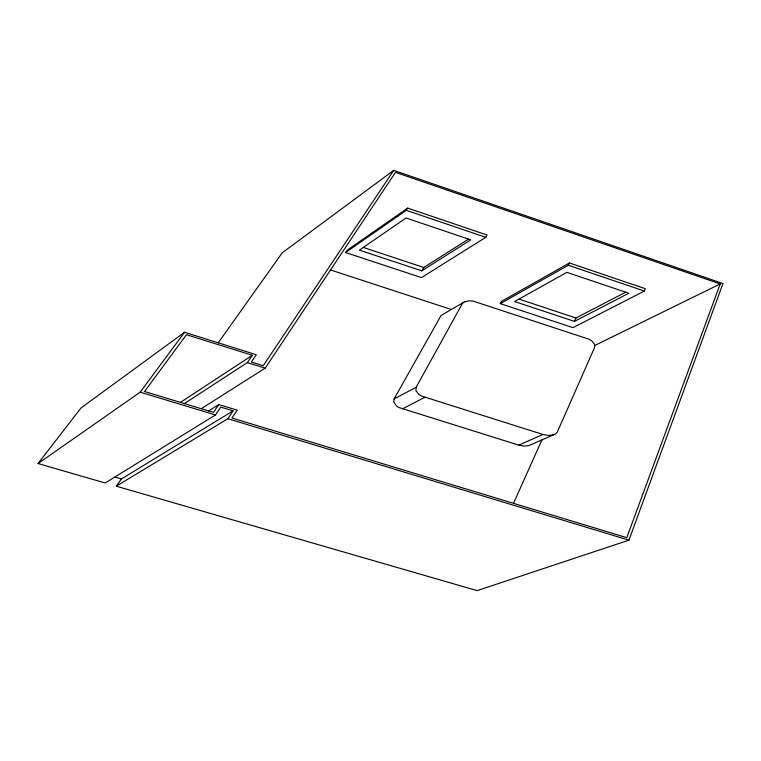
<?xml version="1.0" encoding="UTF-8"?>
<svg xmlns="http://www.w3.org/2000/svg" width="761" height="761" viewBox="0 0 761 761"><rect width="100%" height="100%" fill="white"/><g stroke="black" fill="none" stroke-linecap="round" stroke-linejoin="round"><path stroke-width="1.14" d="M393.713 170.369L263.23 365.727L251.339 362.017L256.286 354.712L184.533 332.281L80.97 408.01L38.05 463.544L105.208 482.988L215.439 414.954L220.776 407.097L233.094 410.845L121.446 478.945L116.29 486.193L477.128 590.631L628.947 540.167L722.95 283.549L393.713 170.369L282.207 252.823L218.226 342.811M201.227 408.695L265.199 368.153L395.473 172.357L720.22 283.939L626.788 537.675L232.01 418.027L237.232 410.169L218.778 404.557L208.6 410.93M644.367 291.044L645.347 288.733L569.418 262.973L501.442 301.394L500.272 303.62L573.014 327.649L644.367 291.044L568.305 265.266L500.272 303.62M513.485 503.335L541.956 439.896M463.991 302.098A7.42 4.281 0 0 0 462.222 303.82L416.162 387.216L415.906 390.545L418.693 394.236A18.312 10.568 0 0 0 421.527 396.053L543.002 434.483L548.358 435.435L552.648 435.054A7.981 4.614 0 0 0 554.379 434.483L529.998 445.099A8.029 4.633 0 0 1 528.286 445.67L524.044 446.06L518.774 445.147L399.287 407.649A17.731 10.235 0 0 1 396.51 405.86L393.798 402.227L394.093 398.945L440.543 316.433A7.467 4.309 0 0 1 442.312 314.721L464.514 301.832L468.709 300.842L473.085 301.08L589.233 339.311A18.359 10.597 0 0 1 591.858 340.976L594.598 344.333L594.664 347.33L557.452 431.715A8.618 4.975 0 0 1 554.408 434.502M574.403 321.38L628.786 293.242L566.878 272.333L514.579 301.556L574.403 321.38L575.963 318.003L625.666 292.186M568.305 265.266L569.418 262.973M485.803 237.308L487.078 235.044L407.677 208.105L347.045 250.331L345.589 252.528L421.48 277.594L485.803 237.308L406.25 210.35L345.589 252.528M421.784 270.821L470.764 239.867L406.041 217.998L359.354 250.141L421.784 270.821L423.772 267.501L468.548 239.116M406.25 210.35L407.677 208.105M116.29 486.193L227.843 418.712L233.094 410.845M218.778 404.557L213.441 412.395L144.533 391.515L186.455 334.707L252.31 355.282L247.325 362.597L184.39 403.596M38.05 463.544L140.186 392.162L184.533 332.281M180.443 402.398L252.31 355.282M394.093 398.945L416.162 387.216M402.407 408.904L424.705 397.347M594.902 345.418L720.22 283.939M518.774 445.147L543.002 434.483M114.863 477.033L121.446 478.945M140.186 392.162L215.439 414.954M227.843 418.712L628.947 540.167M247.325 362.597L265.199 368.153M330.531 269.965L451.311 309.489M363.292 247.43L423.772 267.501M518.992 299.092L575.963 318.003"/></g></svg>
